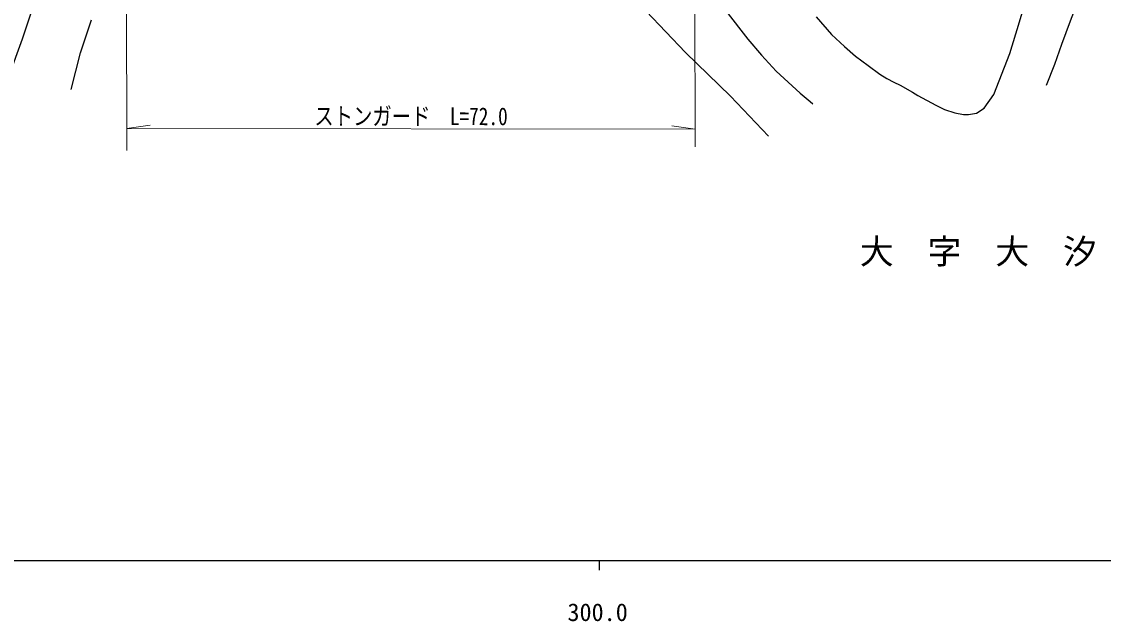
# Model space of a CAD drawing. Units: millimetres, scale not verified. Extents: x 40000 to 680000, y 20000 to 380000.
# Drawn here: x 308319 to 420110, y 198715 to 260705 of the extents above; entities that cross this region are included whole.
import ezdxf
from ezdxf.enums import TextEntityAlignment as Align

# ---------------------------------------------------------------- set-up
doc = ezdxf.new("R2010")
doc.units = ezdxf.units.MM
doc.header["$LTSCALE"] = 1000
for name, color, linetype, lineweight in [('M-BGD', 7, 'Continuous', 25), ('M-STR-HTXT', 7, 'Continuous', 13), ('M-TTL-BAND', 7, 'Continuous', 25)]:
    doc.layers.add(name, color=color, linetype=linetype, lineweight=lineweight)
doc.layers.add('M-BMK-HTXT', color=7, linetype='Continuous')
doc.styles.add('ＭＳ ゴシック', font='')
doc.styles.get('ＭＳ ゴシック').set_extended_font_data('MS Gothic')

msp = doc.modelspace()

# ---------------------------------------------------------------- linework, layer by layer
at = {"layer": 'M-BGD'}
for points in [[(414228, 254127), (415099, 256323), (415810, 258370), (416724, 260784), (417499, 262853), (418391, 264858), (420038, 268073), (421238, 270120)], [(378566, 265083), (383367, 258896), (384774, 257254), (386301, 255588), (388776, 253325), (389811, 252465), (390075, 252219)], [(390435, 261193), (392020, 259367), (393357, 258123), (394510, 257132), (395801, 256164), (397000, 255266), (397727, 254842), (398453, 254456), (399105, 254126), (400383, 253400), (400934, 253059), (402785, 252081), (403677, 251625), (404774, 251294), (405639, 251097), (406175, 251097), (407002, 251227), (407808, 251768), (408777, 253173), (410460, 257428), (411440, 260685), (412936, 265672)], [(306996, 255018), (308392, 258925), (309288, 261612)], [(372867, 261797), (376935, 257524), (381568, 253012), (385518, 248857)], [(313422, 253680), (314411, 257484), (315548, 260893)]]:
    msp.add_lwpolyline(points, dxfattribs=at)
at = {"layer": 'M-STR-HTXT'}
for p, q in [((319104, 295248), (319191, 247369)), ((377828, 281787), (377936, 247773)), ((319187, 249651), (321618, 249989)), ((319187, 249651), (377930, 249578)), ((377930, 249578), (375499, 249923))]:
    msp.add_line(p, q, dxfattribs=at)
at = {"layer": 'M-TTL-BAND'}
for p, q in [((40000, 205000), (579000, 205000)), ((368000, 205000), (368000, 204000))]:
    msp.add_line(p, q, dxfattribs=at)

# ---------------------------------------------------------------- texts
at = {"layer": 'M-BMK-HTXT', "style": 'ＭＳ ゴシック'}
msp.add_text('大\u3000字\u3000大\u3000汐', height=2566, dxfattribs=at).set_placement((407189, 236947), align=Align.MIDDLE_CENTER)
at = {"layer": 'M-STR-HTXT', "style": 'ＭＳ ゴシック', "width": 0.8}
msp.add_text('ストンガード\u3000L=72.0', height=1833, rotation=359.929, dxfattribs=at).set_placement((348558, 249463), align=Align.BOTTOM_CENTER)
at = {"layer": 'M-TTL-BAND', "style": 'ＭＳ ゴシック'}
msp.add_text('300.0', height=1833, dxfattribs=at).set_placement((367844, 198195), align=Align.BOTTOM_CENTER)

doc.saveas('drawing.dxf')
